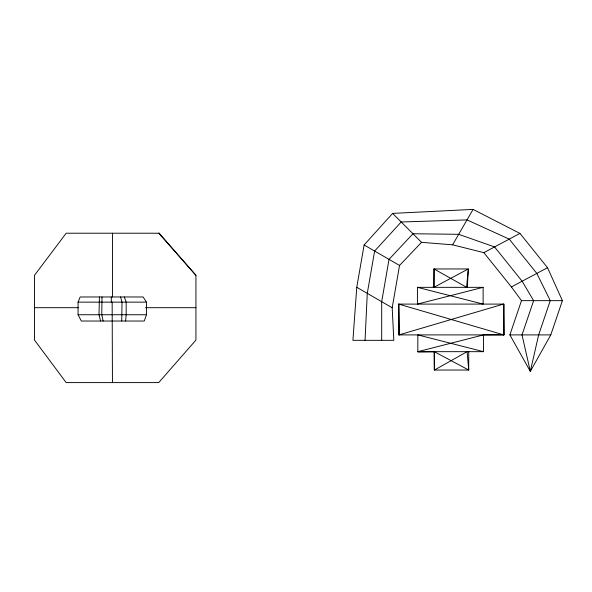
<?xml version="1.0" encoding="UTF-8"?>
<svg xmlns="http://www.w3.org/2000/svg" width="592" height="592" viewBox="0 0 592 592"><rect width="100%" height="100%" fill="white"/><g stroke="black" fill="none" stroke-linecap="round" stroke-linejoin="round"><path stroke-width="0.89" d="M503.851 334.902L503.444 304.096L399.008 334.902L398.719 304.096L503.851 334.902L503.851 304.096L398.719 304.096L398.719 334.902L503.851 334.902L503.851 319.887M503.851 319.495L503.851 304.096M503.851 334.776L483.523 334.902L417.834 351.67L483.523 351.67L483.523 334.902M112.154 302.142L112.45 382.602M121.745 321.027L121.996 302.142L120.59 296.969M101.994 296.969L101.78 314.737L103.149 321.027M365.049 340.326L367.277 293.373L374.625 251.052L401.198 221.985L467.007 219.906L509.238 239.124L536.811 273.408L550.264 300.655L538.639 334.902L530.321 371.399L509.867 334.902L521.493 300.655L511.421 286.935L483.849 252.651L452.621 244.822L421.541 242.328L392.614 213.401L364.11 244.984L356.769 287.305L352.913 340.326L393.821 340.326L392.193 307.759L399.541 265.438L421.541 242.328M99.434 296.969L98.997 314.737L100.588 321.027M125.593 321.027L126.17 314.737L126.17 302.142L124.32 296.969M381.685 340.326L381.685 301.691L389.025 259.37L412.957 233.744L458.689 234.314L494.564 246.938L522.137 281.23L533.629 300.655L522.011 334.902L530.321 371.399L550.782 334.902L562.4 300.655L547.526 267.702L519.954 233.411L473.075 209.398L392.614 213.401M146.468 314.737L144.27 321.027L81.333 321.027L78.063 314.737L78.063 302.142L80.179 296.969L143.109 296.969L146.468 302.142L146.468 314.737L78.063 314.737M452.621 244.822L473.075 209.398M483.849 252.651L519.954 233.411M511.421 286.935L547.526 267.702M483.116 287.335L417.427 304.096L417.427 287.335L483.116 287.335L483.116 304.096L417.427 287.335M483.523 351.67L417.834 334.902L417.834 351.774L434.254 351.67L468.723 370.037L468.723 351.278M417.834 351.774L434.254 351.678L434.447 370.037L467.103 351.67L468.723 370.037L434.254 370.037L434.254 351.678M521.493 300.655L562.4 300.655M78.063 302.142L146.468 302.142M34.491 307.692L78.514 307.692M145.477 307.692L195.937 307.692M509.867 334.902L550.782 334.902M364.11 244.984L399.541 265.438M356.769 287.305L392.193 307.759M433.137 286.432L434.04 287.335L434.04 268.96L468.316 268.96L467.34 287.335L467.34 279.069M195.937 275.317L158.723 233.218L66.178 233.218L34.491 275.317L34.491 340.067L66.178 382.602L158.723 382.602L195.937 340.067L195.937 275.317L158.989 232.974M398.719 304.096L399.126 334.902M112.45 233.218L112.45 296.969M111.289 296.969L111.289 302.142M434.04 268.96L433.862 287.335L468.316 268.96L466.696 287.335L434.04 268.96"/></g></svg>
